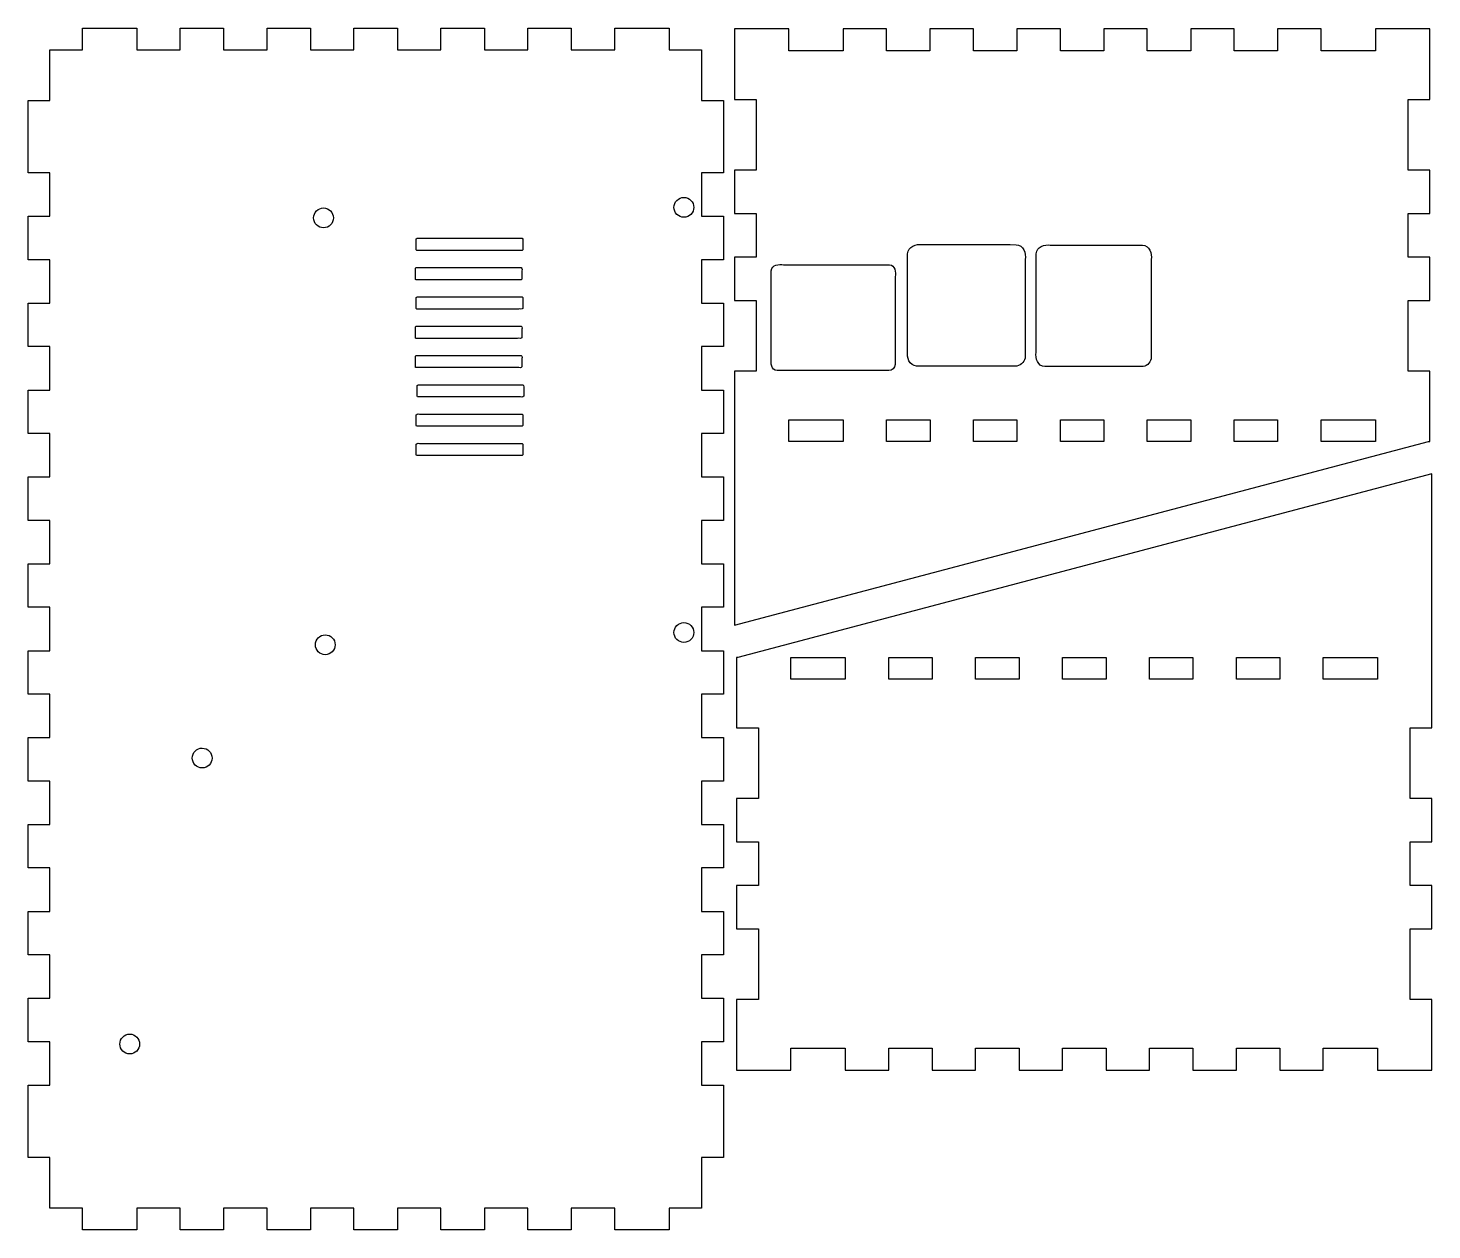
# Model space of a CAD drawing. Extents: x 0 to 409, y 11 to 177.
# Drawn here: x 215.6 to 409.4, y 11.1 to 177 of the extents above; entities that cross this region are included whole.
import ezdxf

# ---------------------------------------------------------------- set-up
doc = ezdxf.new("R2010")
doc.units = 0
doc.layers.add('Imprimir', color=7, linetype='CONTINUOUS')

msp = doc.modelspace()

# ---------------------------------------------------------------- linework, layer by layer
at = {"layer": 'Imprimir', "color": 5}
for points in [[(248.620645, 177.017168), (254.61799, 177.017168), (254.61799, 174.018502), (260.615306, 174.018502), (260.615306, 177.017168), (266.612661, 177.017168), (266.612661, 174.018502), (272.609998, 174.018502), (272.609998, 177.017168), (278.607308, 177.017168), (278.607308, 174.018502), (284.604645, 174.018502), (284.604645, 177.017168), (290.601956, 177.017168), (290.601956, 174.018502), (296.599345, 174.018502), (296.599345, 177.017168), (304.095997, 177.017168), (304.095997, 174.018502), (308.593993, 174.018502), (308.593993, 167.021612), (311.592674, 167.021612), (311.592674, 157.026058), (308.593993, 157.026058), (308.593993, 151.028724), (311.592674, 151.028724), (311.592674, 145.03139), (308.593993, 145.03139), (308.593993, 139.034056), (311.592674, 139.034056), (311.592674, 133.036721), (308.593993, 133.036721), (308.593993, 127.03939), (311.592674, 127.03939), (311.592674, 121.042056), (308.593993, 121.042056), (308.593993, 115.044721), (311.592674, 115.044721), (311.592674, 109.04739), (308.593993, 109.04739), (308.593993, 103.050056), (311.592674, 103.050056), (311.592674, 97.052721), (308.593993, 97.052721), (308.593993, 91.055387), (311.592674, 91.055387), (311.592674, 85.058053), (308.593993, 85.058053), (308.593993, 79.060721), (311.592674, 79.060721), (311.592674, 73.063387), (308.593993, 73.063387), (308.593993, 67.066053), (311.592674, 67.066053), (311.592674, 61.068721), (308.593993, 61.068721), (308.593993, 55.071387), (311.592674, 55.071387), (311.592674, 49.074053), (308.593993, 49.074053), (308.593993, 43.076719), (311.592674, 43.076719), (311.592674, 37.079384), (308.593993, 37.079384), (308.593993, 31.082055), (311.592674, 31.082055), (311.592674, 21.086494), (308.593993, 21.086494), (308.593993, 14.089614), (304.095997, 14.089614), (304.095997, 11.090933), (296.599345, 11.090933), (296.599345, 14.089614), (290.601956, 14.089614), (290.601956, 11.090933), (284.604645, 11.090933), (284.604645, 14.089614), (278.607308, 14.089614), (278.607308, 11.090933), (272.609998, 11.090933), (272.609998, 14.089614), (266.612661, 14.089614), (266.612661, 11.090933), (260.615306, 11.090933), (260.615306, 14.089614), (254.61799, 14.089614), (254.61799, 11.090933), (248.620645, 11.090933), (248.620645, 14.089614), (242.623316, 14.089614), (242.623316, 11.090933), (236.625971, 11.090933), (236.625971, 14.089614), (230.628629, 14.089614), (230.628629, 11.090933), (223.131967, 11.090933), (223.131967, 14.089614), (218.633966, 14.089614), (218.633966, 21.086494), (215.635308, 21.086494), (215.635308, 31.082055), (218.633966, 31.082055), (218.633966, 37.079384), (215.635308, 37.079384), (215.635308, 43.076719), (218.633966, 43.076719), (218.633966, 49.074053), (215.635308, 49.074053), (215.635308, 55.071387), (218.633966, 55.071387), (218.633966, 61.068721), (215.635308, 61.068721), (215.635308, 67.066053), (218.633966, 67.066053), (218.633966, 73.063387), (215.635308, 73.063387), (215.635308, 79.060721), (218.633966, 79.060721), (218.633966, 85.058053), (215.635308, 85.058053), (215.635308, 91.055387), (218.633966, 91.055387), (218.633966, 97.052721), (215.635308, 97.052721), (215.635308, 103.050056), (218.633966, 103.050056), (218.633966, 109.04739), (215.635308, 109.04739), (215.635308, 115.044721), (218.633966, 115.044721), (218.633966, 121.042056), (215.635308, 121.042056), (215.635308, 127.03939), (218.633966, 127.03939), (218.633966, 133.036721), (215.635308, 133.036721), (215.635308, 139.034056), (218.633966, 139.034056), (218.633966, 145.03139), (215.635308, 145.03139), (215.635308, 151.028724), (218.633966, 151.028724), (218.633966, 157.026058), (215.635308, 157.026058), (215.635308, 167.021612), (218.633966, 167.021612), (218.633966, 174.018502), (223.131967, 174.018502), (223.131967, 177.017168), (230.628629, 177.017168), (230.628629, 174.018502), (236.625971, 174.018502), (236.625971, 177.017168), (242.623316, 177.017168), (242.623316, 174.018502), (248.620645, 174.018502)], [(313.124241, 176.892933), (313.124241, 167.147368), (316.123161, 167.147368), (316.123161, 157.401806), (313.124241, 157.401806), (313.124241, 151.403943), (316.123161, 151.403943), (316.123161, 145.40663), (313.124241, 145.40663), (313.124241, 139.40932), (316.123161, 139.40932), (316.123161, 129.663752), (313.124241, 129.663752), (313.124241, 119.940783), (313.124241, 119.918188), (313.124241, 94.601103), (408.918145, 119.918188), (409.080679, 119.918188), (409.080679, 129.66375), (406.081759, 129.66375), (406.081759, 139.409314), (409.080679, 139.409314), (409.080679, 145.406627), (406.081759, 145.406627), (406.081759, 151.40394), (409.080679, 151.40394), (409.080679, 157.401804), (406.081759, 157.401804), (406.081759, 167.147366), (409.080679, 167.147366), (409.080679, 176.89293), (401.583631, 176.89293), (401.583631, 173.894), (394.087138, 173.894), (394.087138, 176.89293), (388.089828, 176.89293), (388.089828, 173.894), (382.092491, 173.894), (382.092491, 176.89293), (376.095181, 176.89293), (376.095181, 173.894), (370.09787, 173.894), (370.09787, 176.89293), (364.10056, 176.89293), (364.10056, 173.894), (358.103276, 173.894), (358.103276, 176.89293), (352.105965, 176.89293), (352.105965, 173.894), (346.108629, 173.894), (346.108629, 176.89293), (340.111318, 176.89293), (340.111318, 173.894), (334.114008, 173.894), (334.114008, 176.89293), (328.116724, 176.89293), (328.116724, 173.894), (320.619649, 173.894), (320.619649, 176.89293), (313.12313, 176.89293)], [(320.62076, 122.917123), (328.117809, 122.917123), (328.117809, 119.940783), (320.62076, 119.940783)], [(334.115093, 122.917123), (340.112429, 122.917123), (340.112429, 119.940783), (334.115093, 119.940783)], [(346.10974, 122.917123), (352.10705, 122.917123), (352.10705, 119.940783), (346.10974, 119.940783)], [(358.104361, 122.917123), (364.101671, 122.917123), (364.101671, 119.940783), (358.104361, 119.940783)], [(370.098981, 122.917123), (376.096292, 122.917123), (376.096292, 119.940783), (370.098981, 119.940783)], [(382.093576, 122.917123), (388.090939, 122.917123), (388.090939, 119.940783), (382.093576, 119.940783)], [(394.08825, 122.917123), (401.584742, 122.917123), (401.584742, 119.940783), (394.08825, 119.940783)], [(409.38151, 33.164715), (409.38151, 42.910285), (406.382617, 42.910285), (406.382617, 52.655829), (409.38151, 52.655829), (409.38151, 58.653687), (406.382617, 58.653687), (406.382617, 64.651008), (409.38151, 64.651008), (409.38151, 70.648331), (406.382617, 70.648331), (406.382617, 80.393899), (409.38151, 80.393899), (409.38151, 90.116847), (409.38151, 90.139416), (409.38151, 115.456503), (313.587606, 90.139416), (313.425073, 90.139416), (313.425073, 80.393869), (316.424019, 80.393869), (316.424019, 70.648302), (313.425073, 70.648302), (313.425073, 64.650979), (316.424019, 64.650979), (316.424019, 58.653658), (313.425073, 58.653658), (313.425073, 52.655799), (316.424019, 52.655799), (316.424019, 42.910256), (313.425073, 42.910256), (313.425073, 33.164686), (320.922147, 33.164686), (320.922147, 36.163601), (328.41864, 36.163601), (328.41864, 33.164686), (334.41595, 33.164686), (334.41595, 36.163601), (340.413287, 36.163601), (340.413287, 33.164686), (346.410571, 33.164686), (346.410571, 36.163601), (352.407908, 36.163601), (352.407908, 33.164686), (358.405218, 33.164686), (358.405218, 36.163601), (364.402529, 36.163601), (364.402529, 33.164686), (370.399839, 33.164686), (370.399839, 36.163601), (376.397123, 36.163601), (376.397123, 33.164686), (382.39446, 33.164686), (382.39446, 36.163601), (388.39177, 36.163601), (388.39177, 33.164686), (394.389081, 33.164686), (394.389081, 36.163601), (401.886129, 36.163601), (401.886129, 33.164686), (409.382621, 33.164686)], [(328.417555, 87.140525), (320.921063, 87.140525), (320.921063, 90.116847), (328.417555, 90.116847)], [(340.412176, 87.140525), (334.414865, 87.140525), (334.414865, 90.116847), (340.412176, 90.116847)], [(352.406823, 87.140525), (346.40946, 87.140525), (346.40946, 90.116847), (352.406823, 90.116847)], [(364.401418, 87.140525), (358.404134, 87.140525), (358.404134, 90.116847), (364.401418, 90.116847)], [(376.396012, 87.140525), (370.398728, 87.140525), (370.398728, 90.116847), (376.396012, 90.116847)], [(388.390686, 87.140525), (382.393375, 87.140525), (382.393375, 90.116847), (388.390686, 90.116847)], [(401.885018, 87.140525), (394.38797, 87.140525), (394.38797, 90.116847), (401.885018, 90.116847)]]:
    msp.add_lwpolyline(points, close=True, dxfattribs=at)
for points in [[(269.307098, 146.319863), (269.242275, 146.346634), (269.2155, 146.411449), (269.2155, 146.411441)], [(269.186554, 142.273982), (269.121758, 142.300752), (269.094982, 142.36557), (269.094982, 142.36557), (269.094982, 142.365565)], [(269.307098, 138.228114), (269.242275, 138.254887), (269.2155, 138.319699), (269.2155, 138.319694)], [(269.186554, 134.182251), (269.121758, 134.209021), (269.094982, 134.273834), (269.094982, 134.273834), (269.094982, 134.273828)], [(269.186554, 130.136383), (269.121758, 130.163156), (269.094982, 130.227968), (269.094982, 130.227968), (269.094982, 130.22796)], [(269.427616, 126.090523), (269.362793, 126.117296), (269.336044, 126.182108), (269.336044, 126.182103)], [(269.307098, 122.044654), (269.242275, 122.071428), (269.2155, 122.136243), (269.2155, 122.136237)], [(269.307098, 117.998797), (269.242275, 118.02557), (269.2155, 118.090385), (269.2155, 118.090377)]]:
    msp.add_lwpolyline(points, dxfattribs=at)
for points in [[(304.77886, 152.261082), (304.77886, 152.62408), (304.923084, 152.972208), (305.179756, 153.228885)], [(305.179756, 153.228885), (305.436455, 153.485563), (305.78462, 153.629764), (306.147629, 153.629764)], [(306.147629, 153.629764), (306.510637, 153.629764), (306.858802, 153.485563), (307.115501, 153.228885)], [(307.115501, 153.228885), (307.372173, 152.972208), (307.516398, 152.62408), (307.516398, 152.261082)], [(255.041784, 150.809535), (255.041784, 151.17253), (255.185992, 151.520661), (255.442686, 151.777339)], [(255.442686, 151.777339), (255.699376, 152.034016), (256.047528, 152.178214), (256.410545, 152.178214)], [(256.410545, 152.178214), (257.166478, 152.178198), (257.779277, 151.565426), (257.779277, 150.809535)], [(305.179756, 151.293278), (304.923084, 151.549953), (304.77886, 151.898084), (304.77886, 152.261082)], [(306.147629, 150.8924), (305.78462, 150.8924), (305.436455, 151.036601), (305.179756, 151.293278)], [(307.115475, 151.293278), (306.858802, 151.036601), (306.510637, 150.8924), (306.147629, 150.8924)], [(307.516398, 152.261082), (307.516398, 151.898084), (307.372173, 151.549953), (307.115475, 151.293278)], [(255.442686, 149.841729), (255.185992, 150.098407), (255.041784, 150.446538), (255.041784, 150.809535)], [(256.410545, 149.440854), (256.047526, 149.440851), (255.699376, 149.585052), (255.442686, 149.841729)], [(257.779277, 150.809535), (257.779279, 150.053642), (257.166478, 149.440867), (256.410545, 149.440854)], [(269.2155, 147.915494), (269.334165, 148.09231), (269.61936, 147.971525), (269.814066, 148.007071)], [(269.2155, 146.411441), (269.2155, 146.912789), (269.2155, 147.414143), (269.2155, 147.915494)], [(269.814066, 148.007071), (274.485232, 148.007071), (279.156398, 148.007071), (283.827564, 148.007071)], [(283.827564, 148.007071), (284.004438, 147.888445), (283.883603, 147.603222), (283.919163, 147.408515)], [(283.919163, 147.408515), (283.919163, 147.076159), (283.919163, 146.743797), (283.919163, 146.411441)], [(337.024504, 145.866592), (337.08422, 146.858034), (338.193645, 147.275528), (339.052085, 147.11841)], [(283.320596, 146.319863), (278.64943, 146.319863), (273.978264, 146.319863), (269.307098, 146.319863)], [(283.919163, 146.411441), (283.800497, 146.234625), (283.515303, 146.35541), (283.320596, 146.319863)], [(337.01773, 132.389326), (337.021699, 136.881744), (337.008205, 141.374184), (337.02461, 145.866592)], [(339.052085, 147.11841), (343.368021, 147.114574), (347.684011, 147.127882), (351.999973, 147.111557)], [(351.999973, 147.111557), (352.998167, 147.051066), (353.409091, 145.932796), (353.251796, 145.071294)], [(354.76344, 132.249308), (354.767145, 136.787299), (354.754445, 141.325308), (354.76979, 145.863288)], [(354.769923, 145.863288), (354.827628, 146.816195), (355.897789, 147.199772), (356.717309, 147.050558)], [(356.717309, 147.050558), (360.961384, 147.046933), (365.205486, 147.059527), (369.449535, 147.044049)], [(369.449535, 147.044041), (370.413677, 146.985049), (370.786131, 145.900181), (370.636853, 145.075557)], [(269.094982, 143.869612), (269.213621, 144.046439), (269.498842, 143.925643), (269.693549, 143.961193)], [(269.094982, 142.365565), (269.094982, 142.866913), (269.094982, 143.368261), (269.094982, 143.869612)], [(269.693549, 143.961193), (274.364715, 143.961193), (279.03588, 143.961193), (283.707046, 143.961193)], [(283.707046, 143.961193), (283.88392, 143.842564), (283.763085, 143.557341), (283.798645, 143.362634)], [(318.189531, 131.392437), (318.192441, 135.436135), (318.183445, 139.479842), (318.194029, 143.523532)], [(318.194055, 143.523532), (318.257608, 144.36809), (319.264639, 144.41091), (319.908132, 144.34473)], [(319.908132, 144.34473), (324.773608, 144.342084), (329.63911, 144.350948), (334.504586, 144.340206)], [(334.504586, 144.340216), (335.320481, 144.283259), (335.398375, 143.315898), (335.325799, 142.685316)], [(353.251796, 145.071294), (353.23698, 140.536341), (353.283917, 135.998311), (353.227719, 131.465287)], [(370.636853, 145.075557), (370.622565, 140.497228), (370.667227, 135.915978), (370.614099, 131.339478)], [(283.200078, 142.273982), (278.528912, 142.273982), (273.85772, 142.273982), (269.186554, 142.273982)], [(283.798645, 142.365565), (283.679979, 142.188741), (283.394785, 142.309529), (283.200078, 142.273982)], [(283.798645, 143.362634), (283.798645, 143.030275), (283.798645, 142.697921), (283.798645, 142.365565)], [(335.325799, 142.685316), (335.322889, 138.641618), (335.332149, 134.597909), (335.321301, 130.554215)], [(269.2155, 139.823747), (269.334165, 140.000568), (269.61936, 139.87978), (269.814066, 139.915325)], [(269.2155, 138.319694), (269.2155, 138.821045), (269.2155, 139.322396), (269.2155, 139.823747)], [(269.814066, 139.915325), (274.485232, 139.915325), (279.156398, 139.915325), (283.827564, 139.915325)], [(283.827564, 139.915325), (284.004438, 139.796699), (283.883603, 139.511475), (283.919163, 139.316768)], [(283.320596, 138.228114), (278.64943, 138.228114), (273.978264, 138.228114), (269.307098, 138.228114)], [(283.919163, 138.319694), (283.800497, 138.142873), (283.515303, 138.26366), (283.320596, 138.228114)], [(283.919163, 139.316768), (283.919163, 138.984409), (283.919163, 138.652053), (283.919163, 138.319694)], [(269.094982, 135.777882), (269.213647, 135.954703), (269.498842, 135.833907), (269.693549, 135.869456)], [(269.094982, 134.273828), (269.094982, 134.775179), (269.094982, 135.27653), (269.094982, 135.777882)], [(269.693549, 135.869456), (274.364715, 135.869456), (279.03588, 135.869456), (283.707046, 135.869456)], [(283.707046, 135.869456), (283.88392, 135.750831), (283.763085, 135.46561), (283.798645, 135.270903)], [(283.200078, 134.182251), (278.528912, 134.182251), (273.85772, 134.182251), (269.186554, 134.182251)], [(283.798645, 134.273828), (283.679979, 134.09701), (283.394785, 134.217798), (283.200078, 134.182251)], [(283.798645, 135.270903), (283.798645, 134.938544), (283.798645, 134.606187), (283.798645, 134.273828)], [(269.094982, 131.732016), (269.213647, 131.908834), (269.498842, 131.788042), (269.693549, 131.823591)], [(269.693549, 131.823591), (274.364715, 131.823591), (279.03588, 131.823591), (283.707046, 131.823591)], [(283.707046, 131.823591), (283.88392, 131.704965), (283.763085, 131.419742), (283.798645, 131.225037)], [(338.269554, 130.349063), (337.271334, 130.40956), (336.860436, 131.527834), (337.01773, 132.389326)], [(355.950758, 130.280821), (354.986616, 130.339816), (354.614163, 131.424687), (354.76344, 132.249308)], [(269.094982, 130.22796), (269.094982, 130.729311), (269.094982, 131.230665), (269.094982, 131.732016)], [(283.200078, 130.136383), (278.528912, 130.136383), (273.85772, 130.136383), (269.186554, 130.136383)], [(283.798645, 130.22796), (283.679979, 130.051145), (283.394785, 130.17193), (283.200078, 130.136383)], [(283.798645, 131.225037), (283.798645, 130.892678), (283.798645, 130.560319), (283.798645, 130.22796)], [(319.010744, 129.737534), (318.194875, 129.794491), (318.116982, 130.76185), (318.189531, 131.392437)], [(335.321301, 130.554215), (335.287435, 130.101238), (334.864207, 129.721193), (334.410764, 129.732819)], [(351.856992, 130.341895), (347.327829, 130.346684), (342.798665, 130.332344), (338.269554, 130.349065)], [(353.227825, 131.465287), (353.111753, 130.831015), (352.504401, 130.325261), (351.857045, 130.341901)], [(369.31391, 130.274024), (364.859517, 130.278575), (360.405124, 130.264976), (355.950758, 130.280824)], [(370.613993, 131.339478), (370.503926, 130.737902), (369.927875, 130.258237), (369.31391, 130.274016)], [(334.410764, 129.732822), (329.277424, 129.735944), (324.144084, 129.726525), (319.010744, 129.737531)], [(269.336044, 127.686153), (269.454683, 127.862982), (269.739877, 127.742184), (269.934584, 127.777733)], [(269.336044, 126.182103), (269.336044, 126.683454), (269.336044, 127.184802), (269.336044, 127.686153)], [(283.44114, 126.090523), (278.769948, 126.090523), (274.098782, 126.090523), (269.427616, 126.090523)], [(269.934584, 127.777733), (274.60575, 127.777733), (279.276942, 127.777733), (283.948108, 127.777733)], [(284.039654, 126.182103), (283.921041, 126.005276), (283.635847, 126.126075), (283.44114, 126.090523)], [(283.948108, 127.777733), (284.124903, 127.659068), (284.00412, 127.373884), (284.039654, 127.179177)], [(284.039654, 127.179177), (284.039654, 126.846818), (284.039654, 126.514462), (284.039654, 126.182103)], [(269.2155, 123.640285), (269.334165, 123.817109), (269.61936, 123.696321), (269.814066, 123.731868)], [(269.2155, 122.136237), (269.2155, 122.637588), (269.2155, 123.138937), (269.2155, 123.640285)], [(269.814066, 123.731868), (274.485232, 123.731868), (279.156398, 123.731868), (283.827564, 123.731868)], [(283.919163, 122.136237), (283.800497, 121.959414), (283.515303, 122.080201), (283.320596, 122.044654)], [(283.827564, 123.731868), (284.004438, 123.613239), (283.883603, 123.328016), (283.919163, 123.133306)], [(283.919163, 123.133306), (283.919163, 122.80095), (283.919163, 122.468596), (283.919163, 122.136237)], [(283.320596, 122.044654), (278.64943, 122.044654), (273.978264, 122.044654), (269.307098, 122.044654)], [(269.2155, 119.59443), (269.334165, 119.771249), (269.61936, 119.650461), (269.814066, 119.686008)], [(269.2155, 118.090377), (269.2155, 118.591728), (269.2155, 119.093079), (269.2155, 119.59443)], [(269.814066, 119.686008), (274.485232, 119.686008), (279.156398, 119.686008), (283.827564, 119.686008)], [(283.827564, 119.686008), (284.004438, 119.567379), (283.883603, 119.282161), (283.919163, 119.087452)], [(283.919163, 119.087452), (283.919163, 118.755093), (283.919163, 118.422736), (283.919163, 118.090377)], [(283.320596, 117.998797), (278.64943, 117.998797), (273.978264, 117.998797), (269.307098, 117.998797)], [(283.919163, 118.090377), (283.800497, 117.913556), (283.515303, 118.034344), (283.320596, 117.998797)], [(305.179756, 94.538071), (305.436455, 94.794749), (305.78462, 94.938947), (306.147629, 94.938947)], [(306.147629, 94.938947), (306.510637, 94.938947), (306.858802, 94.794749), (307.115475, 94.538071)], [(255.683737, 92.845492), (255.94043, 93.102169), (256.28858, 93.246367), (256.651596, 93.246367)], [(256.651596, 93.246367), (257.407529, 93.246354), (258.020328, 92.633579), (258.020328, 91.877688)], [(304.77886, 93.570268), (304.77886, 93.933265), (304.923084, 94.281394), (305.179756, 94.538071)], [(305.179756, 92.602461), (304.923084, 92.859139), (304.77886, 93.20727), (304.77886, 93.570268)], [(307.115475, 94.538071), (307.372173, 94.281394), (307.516398, 93.933265), (307.516398, 93.570268)], [(307.516398, 93.570268), (307.516398, 93.20727), (307.372173, 92.859139), (307.115501, 92.602461)], [(255.282835, 91.877688), (255.282835, 92.240686), (255.427043, 92.588814), (255.683737, 92.845492)], [(255.683734, 90.909882), (255.427043, 91.16656), (255.282835, 91.514691), (255.282835, 91.877688)], [(258.020328, 91.877688), (258.020328, 91.121795), (257.407532, 90.50902), (256.651596, 90.509007)], [(306.147629, 92.201586), (305.78462, 92.201583), (305.436455, 92.345784), (305.179756, 92.602461)], [(307.115501, 92.602461), (306.858802, 92.345784), (306.510637, 92.201583), (306.147629, 92.201586)], [(256.651596, 90.509007), (256.28858, 90.509004), (255.940428, 90.653205), (255.683734, 90.909882)], [(238.693754, 77.204926), (238.950447, 77.461603), (239.298596, 77.605804), (239.661613, 77.605801)], [(239.661613, 77.605801), (240.417546, 77.605788), (241.030345, 76.993013), (241.030345, 76.237122)], [(238.292852, 76.237122), (238.292854, 76.60012), (238.437063, 76.948251), (238.693754, 77.204926)], [(238.693754, 75.269316), (238.43706, 75.525996), (238.292852, 75.874125), (238.292852, 76.237122)], [(241.030345, 76.237122), (241.030347, 75.481232), (240.417548, 74.868454), (239.661613, 74.868441)], [(239.661613, 74.868441), (239.298596, 74.868441), (238.950444, 75.012641), (238.693754, 75.269316)], [(228.297298, 36.754674), (228.297298, 37.117672), (228.441507, 37.465803), (228.698197, 37.722481)], [(228.698197, 37.722481), (228.954891, 37.979156), (229.30304, 38.123356), (229.666057, 38.123353)], [(229.666057, 38.123353), (230.421992, 38.12334), (231.034788, 37.510568), (231.034791, 36.754674)], [(228.698197, 35.786871), (228.441504, 36.043549), (228.297295, 36.391677), (228.297298, 36.754674)], [(229.666057, 35.385993), (229.30304, 35.385993), (228.954891, 35.530193), (228.698197, 35.786871)], [(231.034791, 36.754674), (231.034791, 35.998784), (230.421992, 35.386009), (229.666057, 35.385993)]]:
    msp.add_open_spline(points, degree=3, dxfattribs=at)

doc.saveas('drawing.dxf')
